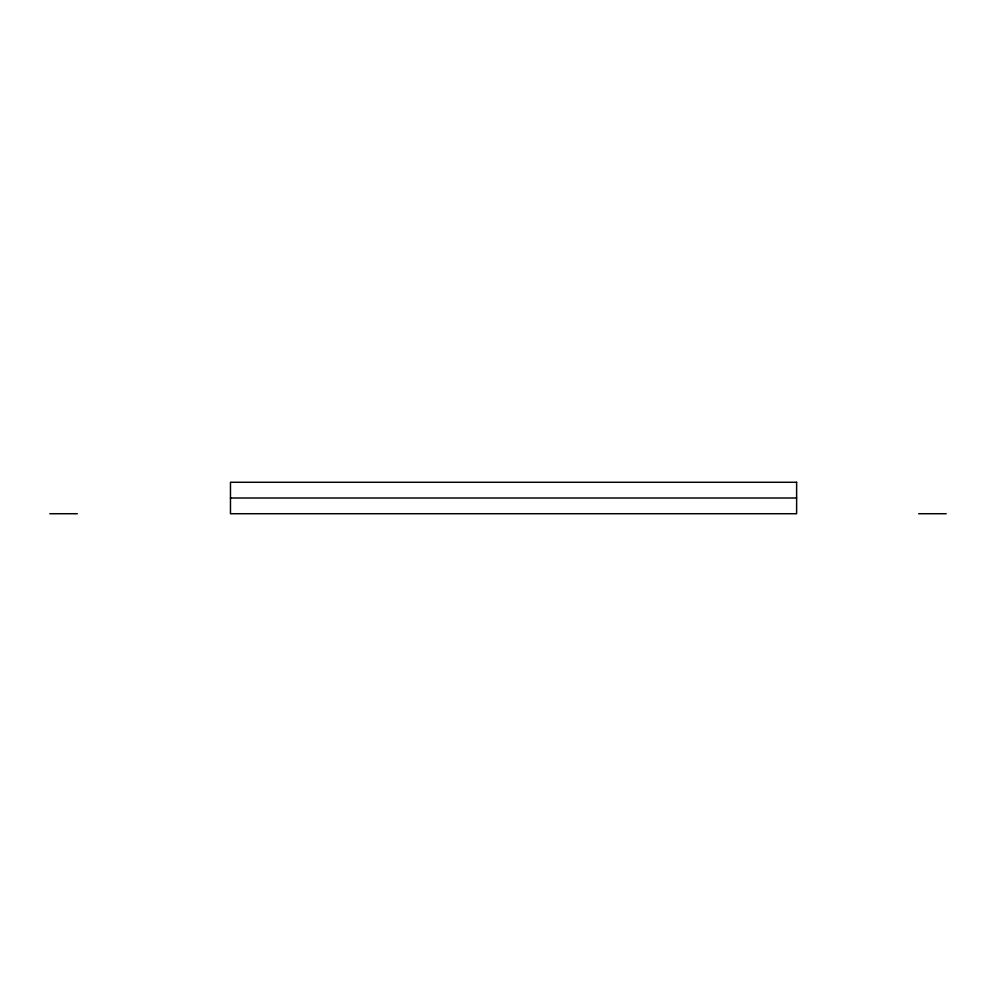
<?xml version="1.0" encoding="UTF-8"?>
<svg xmlns="http://www.w3.org/2000/svg" width="996" height="996" viewBox="0 0 996 996"><rect width="100%" height="100%" fill="white"/><g stroke="black" fill="none" stroke-linecap="round" stroke-linejoin="round"><path stroke-width="1.49" d="M230.474 498L796.626 498M49.8 513.724L77.327 513.724M918.673 513.724L946.2 513.724M796.626 482.276L230.474 482.276L230.474 513.724L796.626 513.724L796.626 482.276"/></g></svg>
